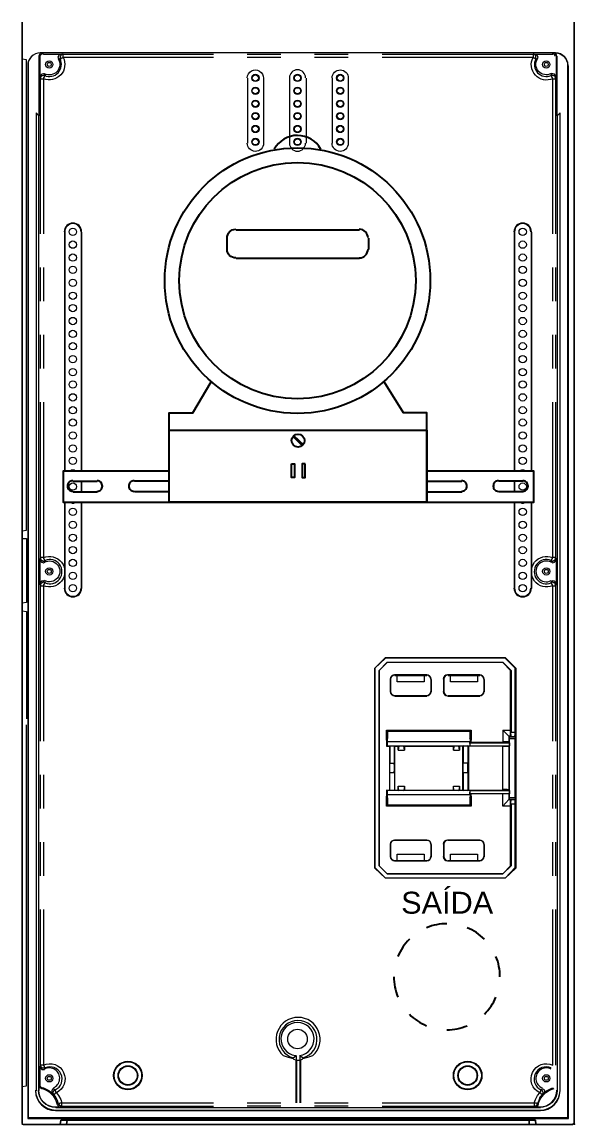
# Model space of a CAD drawing. Header units: millimetres. Extents: x 2788 to 2954, y 1337 to 1391.
# Drawn here: x 2905.879 to 2906.921, y 1350.414 to 1352.494 of the extents above; entities that cross this region are included whole.
import ezdxf

# ---------------------------------------------------------------- set-up
doc = ezdxf.new("R2010")
doc.units = ezdxf.units.MM
for name, color, linetype in [('PDF_0', 7, 'Continuous'), ('PDF_Texto', 7, 'Continuous'), ('PDF_VPORTS', 7, 'Continuous')]:
    doc.layers.add(name, color=color, linetype=linetype)
doc.styles.add('PDF Arial', font='arial.ttf')

msp = doc.modelspace()

# ---------------------------------------------------------------- linework, layer by layer
at = {"layer": 'PDF_0', "lineweight": 15}
for points in [[(2905.879, 1350.4171), (2905.879, 1352.4936), (2905.879, 1350.4171)], [(2905.879, 1352.4936), (2905.879, 1350.4171)], [(2906.9194, 1350.4171), (2906.9194, 1352.4936), (2906.9194, 1350.4171)], [(2905.879, 1351.5347), (2905.8875, 1351.5358), (2905.8875, 1352.4227), (2905.879, 1352.4238)], [(2905.8906, 1352.4185), (2905.8906, 1350.4277)], [(2905.9192, 1352.4333), (2905.9531, 1352.4333), (2905.9499, 1352.4322), (2905.9478, 1352.4301), (2905.9467, 1352.4269), (2905.9478, 1352.4248)], [(2906.8855, 1352.428), (2906.8855, 1352.391), (2906.8845, 1352.3931), (2906.8823, 1352.3952), (2906.8792, 1352.3963), (2906.877, 1352.3963)], [(2906.8876, 1352.3169), (2906.8876, 1352.4291)], [(2906.9067, 1352.4185), (2906.9067, 1350.4277), (2906.9088, 1350.4266), (2906.9088, 1352.4111)], [(2905.8896, 1352.4111), (2905.8896, 1352.4111)], [(2906.3045, 1352.265), (2906.3045, 1352.3878)], [(2906.3838, 1352.265), (2906.3838, 1352.3878)], [(2906.4145, 1352.3878), (2906.4145, 1352.265)], [(2906.4643, 1352.265), (2906.4643, 1352.3878)], [(2905.9055, 1352.3222), (2905.9055, 1350.4785)], [(2905.9108, 1352.3169), (2905.9108, 1352.3169)], [(2905.9594, 1352.0978), (2905.9594, 1352.0978)], [(2905.9912, 1352.0978), (2905.9912, 1352.0978)], [(2906.8072, 1352.0978), (2906.8072, 1352.0978)], [(2906.8389, 1352.0978), (2906.8389, 1352.0978)], [(2905.879, 1351.5199), (2905.8875, 1351.5199), (2905.8875, 1351.3993), (2905.879, 1351.3982)], [(2906.877, 1351.4755), (2906.8792, 1351.4744), (2906.8823, 1351.4755), (2906.8845, 1351.4776), (2906.8855, 1351.4808), (2906.8855, 1351.4342), (2906.8845, 1351.4374), (2906.8823, 1351.4395), (2906.8792, 1351.4405), (2906.877, 1351.4395)], [(2905.879, 1351.3834), (2905.8875, 1351.3823), (2905.8875, 1351.1802)], [(2906.5638, 1351.2955), (2906.7892, 1351.2955), (2906.7892, 1351.2945), (2906.5638, 1351.2945)], [(2906.8093, 1351.2754), (2906.7892, 1351.2955)], [(2906.8083, 1351.2754), (2906.7892, 1351.2945)], [(2906.5669, 1351.286), (2906.5521, 1351.2712), (2906.5669, 1351.2871)], [(2906.785, 1351.286), (2906.5669, 1351.286), (2906.5669, 1351.2871), (2906.785, 1351.2871)], [(2906.7998, 1351.2712), (2906.785, 1351.286), (2906.785, 1351.2871), (2906.8008, 1351.2712)], [(2906.785, 1351.159), (2906.7998, 1351.159), (2906.7998, 1351.2712), (2906.8008, 1351.2712), (2906.8008, 1351.1548), (2906.8083, 1351.1548), (2906.8083, 1351.2754), (2906.8093, 1351.2754), (2906.8093, 1350.8987), (2906.8083, 1350.8997), (2906.8083, 1351.0193), (2906.8008, 1351.0193), (2906.8008, 1350.9029), (2906.7998, 1350.9029), (2906.7998, 1351.0151), (2906.785, 1351.0151), (2906.7966, 1351.0278), (2906.7998, 1351.0278), (2906.8008, 1351.0278), (2906.8083, 1351.0278)], [(2906.5521, 1350.9029), (2906.5521, 1351.2712), (2906.5521, 1350.9029)], [(2906.5733, 1351.231), (2906.5733, 1351.2543), (2906.5733, 1351.231)], [(2906.6368, 1351.2617), (2906.6368, 1351.25), (2906.586, 1351.25), (2906.586, 1351.2617)], [(2906.7373, 1351.2617), (2906.7373, 1351.25), (2906.6865, 1351.25), (2906.6865, 1351.2617)], [(2906.75, 1351.2543), (2906.75, 1351.2543)], [(2906.6738, 1351.231), (2906.6738, 1351.231)], [(2905.879, 1350.487), (2905.8875, 1350.488), (2905.8875, 1351.1685)], [(2906.5659, 1351.14), (2906.5659, 1351.159), (2906.7257, 1351.159), (2906.7257, 1351.14)], [(2906.7236, 1351.1431), (2906.7236, 1351.1569), (2906.568, 1351.1569), (2906.568, 1351.1431)], [(2906.7977, 1351.1463), (2906.8083, 1351.1463), (2906.8083, 1351.1421), (2906.7977, 1351.1421), (2906.7977, 1351.1463), (2906.7966, 1351.1474), (2906.7966, 1351.1357), (2906.7977, 1351.1347), (2906.7977, 1351.1294), (2906.7966, 1351.1283), (2906.7966, 1351.0458), (2906.7977, 1351.0447), (2906.7977, 1351.0384), (2906.7236, 1351.0384), (2906.7236, 1351.0447), (2906.7977, 1351.0447)], [(2906.8083, 1351.1463), (2906.8008, 1351.1463), (2906.7998, 1351.1474), (2906.7966, 1351.1474), (2906.785, 1351.159), (2906.785, 1351.1357), (2906.7257, 1351.1357)], [(2906.568, 1351.141), (2906.5659, 1351.14), (2906.5659, 1351.1283), (2906.568, 1351.1294), (2906.5722, 1351.1294), (2906.5807, 1351.1294), (2906.5892, 1351.1294), (2906.5987, 1351.1294), (2906.6929, 1351.1294), (2906.7024, 1351.1294), (2906.7109, 1351.1294), (2906.7194, 1351.1294), (2906.7236, 1351.1294), (2906.7236, 1351.1347), (2906.7257, 1351.1357), (2906.7257, 1351.14), (2906.7236, 1351.141)], [(2906.5659, 1351.1283), (2906.5712, 1351.1283), (2906.5722, 1351.1294), (2906.5722, 1351.0966), (2906.5807, 1351.0966), (2906.5807, 1351.1294), (2906.5818, 1351.1283), (2906.5881, 1351.1283), (2906.5892, 1351.1294), (2906.5881, 1351.1209), (2906.5998, 1351.1209), (2906.5987, 1351.1294), (2906.5998, 1351.1283), (2906.6918, 1351.1283), (2906.6929, 1351.1294), (2906.6918, 1351.1209), (2906.7035, 1351.1209)], [(2906.5712, 1351.1283), (2906.5712, 1351.0458), (2906.5722, 1351.0447), (2906.5722, 1351.0786), (2906.5807, 1351.0786), (2906.5807, 1351.0447), (2906.5818, 1351.0458), (2906.5881, 1351.0458), (2906.5892, 1351.0447), (2906.5881, 1351.0532), (2906.5998, 1351.0532), (2906.5987, 1351.0447), (2906.5998, 1351.0458), (2906.6918, 1351.0458), (2906.6929, 1351.0447), (2906.6918, 1351.0532), (2906.7035, 1351.0532), (2906.7024, 1351.0447), (2906.7035, 1351.0458), (2906.7098, 1351.0458), (2906.7109, 1351.0447), (2906.7109, 1351.0786), (2906.7194, 1351.0786), (2906.7194, 1351.0447), (2906.7204, 1351.0458), (2906.785, 1351.0458), (2906.785, 1351.1283), (2906.7204, 1351.1283), (2906.7194, 1351.1294), (2906.7194, 1351.0966), (2906.7109, 1351.0966), (2906.7109, 1351.1294), (2906.7098, 1351.1283), (2906.7035, 1351.1283)], [(2906.5818, 1351.0458), (2906.5818, 1351.1283)], [(2906.5881, 1351.1209), (2906.5881, 1351.1283)], [(2906.5998, 1351.1283), (2906.5998, 1351.1209)], [(2906.6918, 1351.1209), (2906.6918, 1351.1283)], [(2906.7098, 1351.0458), (2906.7098, 1351.1283)], [(2906.7204, 1351.1283), (2906.7204, 1351.0458)], [(2906.7236, 1351.1347), (2906.7977, 1351.1347)], [(2906.7236, 1351.1294), (2906.7977, 1351.1294)], [(2906.7966, 1351.0384), (2906.7966, 1351.0278), (2906.7977, 1351.0278), (2906.7977, 1351.032), (2906.7977, 1351.1421)], [(2906.7977, 1351.032), (2906.8083, 1351.032), (2906.8083, 1351.1421)], [(2906.8083, 1351.1463), (2906.8083, 1351.1463)], [(2906.7236, 1351.0447), (2906.7194, 1351.0447), (2906.7109, 1351.0447), (2906.7024, 1351.0447), (2906.6929, 1351.0447), (2906.5987, 1351.0447), (2906.5892, 1351.0447), (2906.5807, 1351.0447), (2906.5722, 1351.0447), (2906.568, 1351.0447), (2906.5659, 1351.0458), (2906.5659, 1351.0341), (2906.568, 1351.0331)], [(2906.5659, 1351.0458), (2906.5712, 1351.0458)], [(2906.5881, 1351.0458), (2906.5881, 1351.0532)], [(2906.5998, 1351.0532), (2906.5998, 1351.0458)], [(2906.6918, 1351.0458), (2906.6918, 1351.0532)], [(2906.7035, 1351.0532), (2906.7035, 1351.0458)], [(2906.7257, 1351.0341), (2906.7257, 1351.0151), (2906.5659, 1351.0151), (2906.5659, 1351.0341)], [(2906.568, 1351.031), (2906.568, 1351.0172), (2906.568, 1351.0373), (2906.7236, 1351.0373), (2906.7236, 1351.0172), (2906.7236, 1351.031)], [(2906.7236, 1351.0331), (2906.7257, 1351.0341), (2906.7257, 1351.0384)], [(2906.785, 1351.0151), (2906.785, 1351.0384)], [(2906.8083, 1351.032), (2906.8083, 1351.0278), (2906.7977, 1351.0278)], [(2906.8083, 1351.0278), (2906.8083, 1351.0278)], [(2906.7236, 1351.0172), (2906.568, 1351.0172), (2906.7236, 1351.0172)], [(2906.5733, 1350.9431), (2906.5733, 1350.9431)], [(2906.5733, 1350.9198), (2906.5733, 1350.9431), (2906.5733, 1350.9198)], [(2906.5818, 1350.9516), (2906.5818, 1350.9516)], [(2906.6738, 1350.9198), (2906.6738, 1350.9431), (2906.6738, 1350.9198)], [(2906.75, 1350.9431), (2906.75, 1350.9431)], [(2906.75, 1350.9431), (2906.75, 1350.9198), (2906.75, 1350.9431)], [(2906.586, 1350.9124), (2906.586, 1350.9251), (2906.6368, 1350.9251), (2906.6368, 1350.9124)], [(2906.6865, 1350.9124), (2906.6865, 1350.9251), (2906.7373, 1350.9251), (2906.7373, 1350.9124)], [(2906.75, 1350.9198), (2906.75, 1350.9198)], [(2906.5437, 1350.8997), (2906.5638, 1350.8796), (2906.5437, 1350.8987)], [(2906.5669, 1350.8881), (2906.5521, 1350.9029), (2906.5669, 1350.8881)], [(2906.8093, 1350.8987), (2906.7892, 1350.8796), (2906.5638, 1350.8796)], [(2906.5934, 1350.9124), (2906.5923, 1350.9124)], [(2906.7416, 1350.9124), (2906.7416, 1350.9124)], [(2906.7998, 1350.9029), (2906.785, 1350.8881), (2906.8008, 1350.9029)], [(2906.7892, 1350.8796), (2906.8083, 1350.8997)], [(2906.5669, 1350.8881), (2906.785, 1350.8881), (2906.5669, 1350.8881)], [(2906.3711, 1350.5452), (2906.3807, 1350.542), (2906.3902, 1350.5399), (2906.3902, 1350.5409), (2906.3955, 1350.5452), (2906.3955, 1350.5367), (2906.4029, 1350.5367), (2906.4029, 1350.5452), (2906.4082, 1350.5409), (2906.4082, 1350.5399), (2906.4177, 1350.542), (2906.4272, 1350.5452)], [(2905.9171, 1350.4838), (2905.9139, 1350.4859), (2905.9129, 1350.4901), (2905.9129, 1350.524), (2905.9139, 1350.5219), (2905.916, 1350.5187), (2905.9192, 1350.5187), (2905.9213, 1350.5187)], [(2906.3902, 1350.5388), (2906.3955, 1350.5367), (2906.4029, 1350.5367), (2906.4082, 1350.5388)], [(2906.8559, 1350.4467), (2905.9425, 1350.4467)], [(2906.8559, 1350.4414), (2906.8559, 1350.4414)], [(2906.9067, 1350.4277), (2905.8906, 1350.4277), (2905.8896, 1350.4266), (2906.9088, 1350.4266)], [(2906.8474, 1350.415), (2906.8464, 1350.4235), (2906.8347, 1350.4235), (2905.9637, 1350.4235), (2905.952, 1350.4235), (2905.951, 1350.415)], [(2906.9173, 1350.415), (2905.8811, 1350.415)]]:
    msp.add_lwpolyline(points, dxfattribs=at)
for points in [[(2905.879, 1350.4171), (2905.879, 1352.4936)], [(2906.9194, 1350.4171), (2906.9194, 1352.4936)], [(2905.9594, 1352.0978), (2905.9594, 1351.6469)], [(2905.9912, 1351.6469), (2905.9912, 1352.0978)], [(2906.8072, 1352.0978), (2906.8072, 1351.6469)], [(2906.8389, 1351.6469), (2906.8389, 1352.0978)], [(2905.9912, 1351.6078), (2905.9912, 1351.6279)], [(2906.8072, 1351.6279), (2906.8072, 1351.6078)], [(2905.9594, 1351.5887), (2905.9594, 1351.4257)], [(2905.9912, 1351.4257), (2905.9912, 1351.5887)], [(2906.8072, 1351.4257), (2906.8072, 1351.5887)], [(2906.8389, 1351.4257), (2906.8389, 1351.5887)], [(2906.5437, 1350.8997), (2906.5437, 1350.8987), (2906.5437, 1351.2754), (2906.5638, 1351.2955), (2906.5638, 1351.2945), (2906.5437, 1351.2754)], [(2906.6421, 1351.2627), (2906.5818, 1351.2627), (2906.5818, 1351.2617), (2906.5839, 1351.2617), (2906.586, 1351.2617), (2906.6368, 1351.2617), (2906.64, 1351.2617), (2906.6421, 1351.2617)], [(2906.6506, 1351.231), (2906.6506, 1351.2543), (2906.6495, 1351.2543), (2906.6495, 1351.231)], [(2906.6738, 1351.2543), (2906.6738, 1351.231)], [(2906.7416, 1351.2627), (2906.6813, 1351.2627), (2906.6823, 1351.2617), (2906.6834, 1351.2617), (2906.6865, 1351.2617), (2906.7373, 1351.2617), (2906.7395, 1351.2617), (2906.7416, 1351.2617)], [(2906.75, 1351.231), (2906.75, 1351.2543)], [(2906.5818, 1351.2236), (2906.5818, 1351.2225), (2906.6421, 1351.2225), (2906.6421, 1351.2236)], [(2906.6823, 1351.2236), (2906.6813, 1351.2225), (2906.7416, 1351.2225), (2906.7416, 1351.2236)], [(2906.568, 1351.1569), (2906.7236, 1351.1569), (2906.7236, 1351.1368), (2906.568, 1351.1368)], [(2906.7035, 1351.1209), (2906.7024, 1351.1294), (2906.7035, 1351.1283)], [(2906.6421, 1350.9516), (2906.5818, 1350.9516)], [(2906.6495, 1350.9198), (2906.6506, 1350.9198), (2906.6506, 1350.9431), (2906.6495, 1350.9431)], [(2906.7416, 1350.9516), (2906.6813, 1350.9516), (2906.6823, 1350.9516)], [(2906.5818, 1350.9124), (2906.6421, 1350.9124), (2906.64, 1350.9124), (2906.6368, 1350.9124), (2906.586, 1350.9124), (2906.5839, 1350.9124)], [(2906.6823, 1350.9124), (2906.6813, 1350.9124), (2906.7416, 1350.9124), (2906.7395, 1350.9124), (2906.7373, 1350.9124), (2906.6865, 1350.9124), (2906.6834, 1350.9124)], [(2905.9425, 1350.4414), (2906.8559, 1350.4414)], [(2905.951, 1350.415), (2905.952, 1350.4235), (2905.9637, 1350.4235), (2906.8347, 1350.4235), (2906.8464, 1350.4235), (2906.8474, 1350.415), (2906.8464, 1350.4235), (2906.8347, 1350.4235), (2905.9637, 1350.4235), (2905.952, 1350.4235)], [(2905.8811, 1350.415), (2906.9173, 1350.415)], [(2906.9173, 1350.415), (2905.8811, 1350.415)]]:
    msp.add_lwpolyline(points, close=True, dxfattribs=at)
for points in [[(2906.8839, 1352.4354, -0.414213), (2906.9077, 1352.4116, 0.414213), (2906.8845, 1352.4354), (2905.9134, 1352.4354, 0.414213), (2905.8896, 1352.4111), (2905.8896, 1350.4266)], [(2906.8866, 1352.4296, 0.414213), (2906.8813, 1352.4354), (2905.9166, 1352.4354, 0.414213), (2905.9108, 1352.4291), (2905.9108, 1352.3169)], [(2905.9468, 1352.4244, -0.775486), (2905.9213, 1352.3963), (2905.9192, 1352.3963), (2905.916, 1352.3952), (2905.9139, 1352.3931), (2905.9129, 1352.391), (2905.9129, 1352.428, -0.414213), (2905.9187, 1352.4344)], [(2906.8763, 1352.3965, -0.775486), (2906.8506, 1352.4248), (2906.8516, 1352.4269), (2906.8506, 1352.4301), (2906.8485, 1352.4322), (2906.8453, 1352.4333), (2906.8792, 1352.4333)], [(2906.3034, 1352.3883, -1), (2906.3341, 1352.3878), (2906.3341, 1352.265, -1), (2906.3034, 1352.2655)], [(2906.4632, 1352.3883, -1), (2906.4939, 1352.3878), (2906.4939, 1352.265, -1), (2906.4632, 1352.2655)], [(2905.9458, 1350.4526, 0.292489), (2905.916, 1350.4827), (2905.9118, 1350.4848), (2905.9108, 1350.488), (2905.9108, 1350.4795), (2905.9108, 1352.3169), (2905.9055, 1352.3222), (2905.9055, 1350.4795)], [(2906.8554, 1350.4425, 0.414101), (2906.8929, 1350.4795), (2906.8929, 1352.3222), (2906.8876, 1352.3169), (2906.8876, 1350.4795, -0.41421), (2906.8548, 1350.4478), (2906.8464, 1350.4478), (2906.8495, 1350.4489), (2906.8516, 1350.452, -0.292489), (2906.8818, 1350.4829)], [(2906.8554, 1350.4414, 0.414101), (2906.8929, 1350.4785), (2906.8929, 1352.3222)], [(2905.9213, 1351.4395), (2905.9192, 1351.4405), (2905.916, 1351.4395), (2905.9139, 1351.4374), (2905.9129, 1351.4342), (2905.9129, 1351.4808), (2905.9139, 1351.4776), (2905.916, 1351.4755), (2905.9192, 1351.4744), (2905.9213, 1351.4755, -1.671857), (2905.9211, 1351.4408)], [(2906.5714, 1351.0968, 0.011486), (2906.5712, 1351.0876, 0.011486), (2906.5714, 1351.0784)], [(2906.5805, 1351.0784, 0.011486), (2906.5807, 1351.0876, 0.011486), (2906.5805, 1351.0968)], [(2906.71, 1351.0968, 0.011486), (2906.7098, 1351.0876, 0.011486), (2906.71, 1351.0784)], [(2906.7192, 1351.0784, 0.011486), (2906.7194, 1351.0876, 0.011486), (2906.7192, 1351.0968)], [(2905.9383, 1350.4827), (2905.9362, 1350.4817), (2905.9351, 1350.4785), (2905.9351, 1350.4753), (2905.9362, 1350.4732, 0.134814), (2905.9173, 1350.4846)], [(2906.8601, 1350.4827), (2906.8622, 1350.4817), (2906.8633, 1350.4785), (2906.8633, 1350.4753), (2906.8612, 1350.4732, -0.134814), (2906.88, 1350.4846)], [(2905.9467, 1350.452), (2905.9478, 1350.4489), (2905.952, 1350.4478), (2905.9425, 1350.4478, -0.41421), (2905.9097, 1350.4801, 0.41421), (2905.942, 1350.4478)], [(2906.9183, 1350.4145, 0.414215), (2906.9167, 1350.416, 0.414215), (2906.9183, 1350.4176)], [(2906.9194, 1350.4176, 0.414215), (2906.921, 1350.416, 0.414215), (2906.9194, 1350.4145)]]:
    msp.add_lwpolyline(points, format="xyb", dxfattribs=at)
at = {"layer": 'PDF_0', "lineweight": 0}
for points in [[(2905.9129, 1352.428), (2905.9108, 1352.4291)], [(2905.9171, 1352.4354), (2905.9192, 1352.4333)], [(2906.2399, 1352.4269), (2905.9563, 1352.4269), (2905.9563, 1352.4333), (2905.9552, 1352.4333), (2905.9542, 1352.4322), (2905.9531, 1352.4322), (2905.952, 1352.4312), (2905.952, 1352.4301), (2905.951, 1352.4291), (2905.951, 1352.428), (2905.951, 1352.4269), (2905.951, 1352.4259), (2905.951, 1352.4248), (2905.951, 1352.4238), (2905.9478, 1352.4248)], [(2905.9531, 1352.4333), (2905.9563, 1352.4333), (2906.2399, 1352.4333)], [(2906.3034, 1352.4333), (2906.3669, 1352.4333)], [(2906.3669, 1352.4269), (2906.3034, 1352.4269)], [(2906.4304, 1352.4333), (2906.4939, 1352.4333)], [(2906.4939, 1352.4269), (2906.4304, 1352.4269)], [(2906.5574, 1352.4333), (2906.8421, 1352.4333), (2906.8453, 1352.4333)], [(2906.8792, 1352.4333), (2906.8813, 1352.4354)], [(2906.8876, 1352.4291), (2906.8855, 1352.428)], [(2905.9213, 1352.3963), (2905.9224, 1352.3931), (2905.9213, 1352.3931), (2905.9203, 1352.3931), (2905.9192, 1352.3931), (2905.9182, 1352.3931), (2905.9171, 1352.392), (2905.916, 1352.392), (2905.915, 1352.391), (2905.9139, 1352.3899), (2905.9139, 1352.3888), (2905.9139, 1352.3878), (2905.9139, 1352.3867), (2905.9192, 1352.3867), (2905.9192, 1352.0946)], [(2906.8792, 1352.0946), (2906.8792, 1352.3867), (2906.8845, 1352.3867), (2906.8845, 1352.3878), (2906.8845, 1352.3888), (2906.8834, 1352.3899), (2906.8834, 1352.391), (2906.8823, 1352.392), (2906.8813, 1352.392), (2906.8802, 1352.3931), (2906.8792, 1352.3931), (2906.8781, 1352.3931), (2906.877, 1352.3931), (2906.876, 1352.3931), (2906.877, 1352.3963)], [(2905.9139, 1352.0946), (2905.9139, 1352.3867), (2905.9129, 1352.391)], [(2906.8855, 1352.391), (2906.8845, 1352.3867), (2906.8845, 1352.0946)], [(2905.9139, 1351.9676), (2905.9139, 1352.0311)], [(2905.9192, 1352.0311), (2905.9192, 1351.9676)], [(2906.8792, 1351.9676), (2906.8792, 1352.0311)], [(2906.8845, 1352.0311), (2906.8845, 1351.9676)], [(2905.9139, 1351.8406), (2905.9139, 1351.9041)], [(2905.9192, 1351.9041), (2905.9192, 1351.8406)], [(2906.8792, 1351.8406), (2906.8792, 1351.9041)], [(2906.8845, 1351.9041), (2906.8845, 1351.8406)], [(2905.9129, 1351.4808), (2905.9139, 1351.4839), (2905.9139, 1351.7771)], [(2905.9192, 1351.7771), (2905.9192, 1351.4839), (2905.9139, 1351.4839), (2905.9139, 1351.4829), (2905.9139, 1351.4818), (2905.9139, 1351.4808), (2905.915, 1351.4797), (2905.916, 1351.4786), (2905.9171, 1351.4786), (2905.9182, 1351.4776), (2905.9192, 1351.4776), (2905.9203, 1351.4776), (2905.9213, 1351.4776), (2905.9224, 1351.4786), (2905.9213, 1351.4755)], [(2906.877, 1351.4755), (2906.876, 1351.4786), (2906.877, 1351.4776), (2906.8781, 1351.4776), (2906.8792, 1351.4776), (2906.8802, 1351.4776), (2906.8813, 1351.4786), (2906.8823, 1351.4786), (2906.8834, 1351.4797), (2906.8834, 1351.4808), (2906.8845, 1351.4818), (2906.8845, 1351.4829), (2906.8845, 1351.4839), (2906.8792, 1351.4839), (2906.8792, 1351.7771)], [(2906.8845, 1351.7771), (2906.8845, 1351.4839), (2906.8855, 1351.4808)], [(2905.9213, 1351.4395), (2905.9224, 1351.4363), (2905.9213, 1351.4374), (2905.9203, 1351.4374), (2905.9192, 1351.4374), (2905.9182, 1351.4374), (2905.9171, 1351.4363), (2905.916, 1351.4363), (2905.915, 1351.4353), (2905.9139, 1351.4342), (2905.9139, 1351.4331), (2905.9139, 1351.4321), (2905.9139, 1351.431), (2905.9192, 1351.431), (2905.9192, 1351.1379)], [(2905.9139, 1351.1379), (2905.9139, 1351.431), (2905.9129, 1351.4342)], [(2906.8855, 1351.4342), (2906.8845, 1351.431), (2906.8845, 1351.1379)], [(2905.9139, 1351.0108), (2905.9139, 1351.0743)], [(2905.9192, 1351.0743), (2905.9192, 1351.0108)], [(2906.8792, 1351.0108), (2906.8792, 1351.0743)], [(2906.8845, 1351.0743), (2906.8845, 1351.0108)], [(2905.9139, 1350.8838), (2905.9139, 1350.9473)], [(2905.9192, 1350.9473), (2905.9192, 1350.8838)], [(2906.8792, 1350.8838), (2906.8792, 1350.9473)], [(2906.8845, 1350.9473), (2906.8845, 1350.8838)], [(2905.9129, 1350.524), (2905.9139, 1350.5272), (2905.9139, 1350.8203)], [(2905.9192, 1350.8203), (2905.9192, 1350.5272), (2905.9139, 1350.5272), (2905.9139, 1350.5261), (2905.9139, 1350.5251), (2905.915, 1350.524), (2905.916, 1350.5229), (2905.9171, 1350.5219), (2905.9182, 1350.5219), (2905.9192, 1350.5219), (2905.9203, 1350.5219), (2905.9213, 1350.5219), (2905.9224, 1350.5219), (2905.9213, 1350.5187)], [(2906.8845, 1350.8203), (2906.8845, 1350.5272)], [(2905.9108, 1350.488), (2905.9118, 1350.4891), (2905.9129, 1350.4901)], [(2905.9171, 1350.4838), (2905.916, 1350.4827)], [(2906.5574, 1350.4563), (2906.8442, 1350.4563), (2906.8442, 1350.4499), (2906.8453, 1350.4499), (2906.8464, 1350.4499), (2906.8474, 1350.451), (2906.8485, 1350.451), (2906.8495, 1350.452), (2906.8495, 1350.4531), (2906.8495, 1350.4541), (2906.8485, 1350.4552), (2906.8474, 1350.4552), (2906.8464, 1350.4552), (2906.8453, 1350.4552), (2906.8442, 1350.4563), (2906.8464, 1350.4626), (2906.8506, 1350.47), (2906.8548, 1350.4753), (2906.8559, 1350.4753), (2906.8569, 1350.4743), (2906.8569, 1350.4732), (2906.858, 1350.4732), (2906.858, 1350.4721), (2906.8591, 1350.4721), (2906.8591, 1350.4711), (2906.8601, 1350.4721), (2906.8601, 1350.4732), (2906.8612, 1350.4743), (2906.8612, 1350.4753), (2906.8612, 1350.4764), (2906.8601, 1350.4774), (2906.8601, 1350.4785), (2906.8591, 1350.4795), (2906.858, 1350.4806), (2906.8569, 1350.4806), (2906.8601, 1350.4827)], [(2905.9055, 1350.4785), (2905.9055, 1350.4795)], [(2905.9108, 1350.4795), (2905.9108, 1350.4795)], [(2905.9467, 1350.452), (2905.9478, 1350.4541), (2905.9489, 1350.4531), (2905.9489, 1350.452), (2905.9499, 1350.451), (2905.951, 1350.451), (2905.952, 1350.4499), (2905.9531, 1350.4499), (2905.9542, 1350.4499), (2905.9542, 1350.4563), (2905.9531, 1350.4552), (2905.952, 1350.4552), (2905.951, 1350.4552), (2905.9499, 1350.4552), (2905.9489, 1350.4541), (2905.9478, 1350.4541), (2905.9457, 1350.4605), (2905.9425, 1350.4668), (2905.9393, 1350.4711), (2905.9362, 1350.4732)], [(2906.8612, 1350.4732), (2906.8591, 1350.4711), (2906.8548, 1350.4668), (2906.8527, 1350.4605), (2906.8495, 1350.4541), (2906.8516, 1350.452)], [(2905.9425, 1350.4478), (2905.9425, 1350.4467)], [(2905.9425, 1350.4414), (2905.9425, 1350.4414)], [(2905.952, 1350.4478), (2905.9542, 1350.4499), (2906.2399, 1350.4499)], [(2906.3034, 1350.4563), (2906.3669, 1350.4563)], [(2906.3669, 1350.4499), (2906.3034, 1350.4499)], [(2906.4304, 1350.4563), (2906.4939, 1350.4563)], [(2906.4939, 1350.4499), (2906.4304, 1350.4499)], [(2906.5574, 1350.4499), (2906.8442, 1350.4499), (2906.8464, 1350.4478)], [(2906.8559, 1350.4467), (2906.8548, 1350.4478)], [(2905.9637, 1350.4235), (2905.9626, 1350.415)], [(2906.8347, 1350.415), (2906.8347, 1350.4235)]]:
    msp.add_lwpolyline(points, dxfattribs=at)
for points in [[(2905.951, 1352.4238), (2905.952, 1352.4248), (2905.9531, 1352.4248), (2905.9531, 1352.4259), (2905.9542, 1352.4259), (2905.9552, 1352.4259), (2905.9563, 1352.4269, -0.699073), (2905.9192, 1352.3867), (2905.9203, 1352.3878), (2905.9203, 1352.3888), (2905.9213, 1352.3899), (2905.9213, 1352.391), (2905.9213, 1352.392), (2905.9224, 1352.3931)], [(2906.8506, 1352.4248), (2906.8474, 1352.4238), (2906.8474, 1352.4248), (2906.8474, 1352.4259), (2906.8474, 1352.4269), (2906.8474, 1352.428), (2906.8474, 1352.4291), (2906.8464, 1352.4301), (2906.8464, 1352.4312), (2906.8453, 1352.4322), (2906.8442, 1352.4322), (2906.8432, 1352.4333), (2906.8421, 1352.4333), (2906.8421, 1352.4269), (2906.8432, 1352.4259), (2906.8442, 1352.4259), (2906.8453, 1352.4248), (2906.8464, 1352.4248), (2906.8474, 1352.4238, 0.720355), (2906.876, 1352.3931), (2906.877, 1352.392), (2906.877, 1352.391), (2906.877, 1352.3899), (2906.8781, 1352.3888), (2906.8781, 1352.3878), (2906.8792, 1352.3867, -0.710659), (2906.8421, 1352.4269), (2906.5574, 1352.4269)], [(2906.8792, 1351.1379), (2906.8792, 1351.431, -1.526621), (2906.8792, 1351.4839), (2906.8781, 1351.4829), (2906.8781, 1351.4818), (2906.877, 1351.4808), (2906.877, 1351.4797), (2906.877, 1351.4786), (2906.876, 1351.4786, 1.50462), (2906.876, 1351.4363), (2906.877, 1351.4363), (2906.877, 1351.4353), (2906.877, 1351.4342), (2906.8781, 1351.4331), (2906.8781, 1351.4321), (2906.8792, 1351.431), (2906.8845, 1351.431), (2906.8845, 1351.4321), (2906.8845, 1351.4331), (2906.8834, 1351.4342), (2906.8834, 1351.4353), (2906.8823, 1351.4363), (2906.8813, 1351.4363), (2906.8802, 1351.4374), (2906.8792, 1351.4374), (2906.8781, 1351.4374), (2906.877, 1351.4374), (2906.876, 1351.4363), (2906.877, 1351.4395)], [(2906.876, 1350.5219, 0.989095), (2906.8569, 1350.4806), (2906.8569, 1350.4795), (2906.8559, 1350.4785), (2906.8559, 1350.4774), (2906.8548, 1350.4764), (2906.8548, 1350.4753, -1), (2906.8792, 1350.5272), (2906.8792, 1350.8203)], [(2905.9383, 1350.4827), (2905.9415, 1350.4806), (2905.9404, 1350.4806), (2905.9393, 1350.4795), (2905.9383, 1350.4785), (2905.9383, 1350.4774), (2905.9372, 1350.4764), (2905.9372, 1350.4753), (2905.9372, 1350.4743), (2905.9383, 1350.4732), (2905.9383, 1350.4721), (2905.9393, 1350.4711), (2905.9393, 1350.4721), (2905.9404, 1350.4732), (2905.9415, 1350.4732), (2905.9415, 1350.4743), (2905.9425, 1350.4753), (2905.9436, 1350.4753), (2905.9425, 1350.4764), (2905.9425, 1350.4774), (2905.9425, 1350.4785), (2905.9415, 1350.4795), (2905.9415, 1350.4806, 0.989095), (2905.9224, 1350.5219), (2905.9213, 1350.5229), (2905.9213, 1350.524), (2905.9213, 1350.5251), (2905.9203, 1350.5261), (2905.9192, 1350.5272, -1), (2905.9436, 1350.4753), (2905.9478, 1350.47), (2905.952, 1350.4626), (2905.9542, 1350.4563), (2906.2399, 1350.4563)]]:
    msp.add_lwpolyline(points, format="xyb", dxfattribs=at)
at = {"layer": 'PDF_0', "lineweight": 25}
for points in [[(2906.2817, 1352.0491, -0.414213), (2906.2653, 1352.065), (2906.2653, 1352.0861, -0.414213), (2906.2817, 1352.1031)], [(2905.9748, 1351.6289, 0.414214), (2905.9647, 1351.6189, 0.414214), (2905.9748, 1351.6088)], [(2906.0203, 1351.6088, 0.414214), (2906.0304, 1351.6189, 0.414214), (2906.0203, 1351.6289)], [(2906.0902, 1351.6289, 0.414214), (2906.0801, 1351.6189, 0.414214), (2906.0902, 1351.6088)], [(2906.7072, 1351.6088, 0.414214), (2906.7172, 1351.6189, 0.414214), (2906.7072, 1351.6289)], [(2906.777, 1351.6289, 0.414214), (2906.767, 1351.6189, 0.414214), (2906.777, 1351.6088)], [(2906.8225, 1351.6088, 0.414214), (2906.8326, 1351.6189, 0.414214), (2906.8225, 1351.6289)]]:
    msp.add_lwpolyline(points, format="xyb", dxfattribs=at)
for points in [[(2906.2822, 1352.102), (2906.5151, 1352.102)], [(2906.532, 1352.0861), (2906.532, 1352.065)], [(2906.5151, 1352.048), (2906.2822, 1352.048)], [(2906.1563, 1351.5887), (2906.1563, 1351.757), (2906.2008, 1351.757), (2906.2357, 1351.8152)], [(2906.6421, 1351.5887), (2906.6421, 1351.757), (2906.5976, 1351.757), (2906.5617, 1351.8152)], [(2906.3902, 1351.7125), (2906.4071, 1351.6956)], [(2906.3913, 1351.7136), (2906.4092, 1351.6967)], [(2906.1563, 1351.6469), (2905.9563, 1351.6469), (2905.9563, 1351.5887), (2906.8432, 1351.5887), (2906.8432, 1351.6469), (2906.6421, 1351.6469)], [(2905.9753, 1351.6279), (2906.0208, 1351.6279)], [(2906.1563, 1351.6279), (2906.0907, 1351.6279)], [(2906.6421, 1351.6279), (2906.7077, 1351.6279)], [(2906.8231, 1351.6279), (2906.7776, 1351.6279)], [(2905.9753, 1351.6078), (2906.0208, 1351.6078)], [(2906.1563, 1351.6078), (2906.0907, 1351.6078)], [(2906.6421, 1351.6078), (2906.7077, 1351.6078)], [(2906.8231, 1351.6078), (2906.7776, 1351.6078)], [(2906.3955, 1350.5367), (2906.3955, 1350.4563)], [(2906.4029, 1350.5367), (2906.4029, 1350.4563)]]:
    msp.add_lwpolyline(points, dxfattribs=at)
for points in [[(2906.1563, 1351.7242), (2906.6421, 1351.7242), (2906.6421, 1351.5887), (2906.1563, 1351.5887)], [(2906.387, 1351.6607), (2906.3923, 1351.6607), (2906.3923, 1351.6353), (2906.387, 1351.6353)], [(2906.4124, 1351.6607), (2906.4071, 1351.6607), (2906.4071, 1351.6353), (2906.4124, 1351.6353)]]:
    msp.add_lwpolyline(points, close=True, dxfattribs=at)
at = {"layer": 'PDF_0', "lineweight": 15}
for points in [[(2905.9695, 1351.5891, 0.467696), (2905.9801, 1351.5891, -0.416518)], [(2906.8173, 1351.5891, 0.467696), (2906.8278, 1351.5891, -0.416518)], [(2906.5812, 1351.2627, 0.414101), (2906.5733, 1351.2548, -0.414101)], [(2906.6495, 1351.2548, 0.414101), (2906.6416, 1351.2627, -0.414101)], [(2906.749, 1351.2548, 0.414101), (2906.7411, 1351.2627, -0.414101)], [(2906.5733, 1351.2315, 0.414101), (2906.5812, 1351.2236, -0.414101)], [(2906.6416, 1351.2236, 0.414101), (2906.6495, 1351.2315, -0.414101)], [(2906.7411, 1351.2236, 0.414101), (2906.749, 1351.2315, -0.414101)], [(2906.5812, 1350.9516, 0.414101), (2906.5733, 1350.9436, -0.414101)], [(2906.6495, 1350.9436, 0.414101), (2906.6416, 1350.9516, -0.414101)], [(2906.749, 1350.9436, 0.414101), (2906.7411, 1350.9516, -0.414101)], [(2906.5733, 1350.9204, 0.414101), (2906.5812, 1350.9124, -0.414101)], [(2906.6416, 1350.9124, 0.414101), (2906.6495, 1350.9204, -0.414101)], [(2906.7411, 1350.9124, 0.414101), (2906.749, 1350.9204, -0.414101)]]:
    msp.add_lwpolyline(points, format="xyb", close=True, dxfattribs=at)
at = {"layer": 'PDF_0', "lineweight": 0}
msp.add_lwpolyline([(2905.9192, 1351.431), (2905.9203, 1351.4321), (2905.9203, 1351.4331), (2905.9213, 1351.4342), (2905.9213, 1351.4353), (2905.9213, 1351.4363), (2905.9224, 1351.4363, 1.50462), (2905.9224, 1351.4786), (2905.9213, 1351.4786), (2905.9213, 1351.4797), (2905.9213, 1351.4808), (2905.9203, 1351.4818), (2905.9203, 1351.4829), (2905.9192, 1351.4839, -1.526621)], format="xyb", close=True, dxfattribs=at)
for points in [[(2905.9626, 1350.415), (2905.9637, 1350.4235)], [(2906.8347, 1350.4235), (2906.8347, 1350.415)]]:
    msp.add_lwpolyline(points, close=True, dxfattribs=at)
at = {"layer": 'PDF_0', "lineweight": 15}
for centre, radius in [((2905.9303, 1352.4137), 0.00688), ((2905.9303, 1352.4137), 0.0037), ((2906.867, 1352.4137), 0.00688), ((2906.867, 1352.4137), 0.0037), ((2906.3188, 1352.3883), 0.00688), ((2906.3981, 1352.3883), 0.00688), ((2906.4786, 1352.3883), 0.00688), ((2906.3188, 1352.3883), 0.00582), ((2906.3981, 1352.3883), 0.00582), ((2906.4786, 1352.3883), 0.00582), ((2906.3188, 1352.364), 0.00688), ((2906.3188, 1352.364), 0.00582), ((2906.3981, 1352.364), 0.00688), ((2906.3981, 1352.364), 0.00582), ((2906.4786, 1352.364), 0.00688), ((2906.4786, 1352.364), 0.00582), ((2906.3188, 1352.3396), 0.00688), ((2906.3188, 1352.3396), 0.00582), ((2906.3981, 1352.3396), 0.00688), ((2906.3981, 1352.3396), 0.00582), ((2906.4786, 1352.3396), 0.00688), ((2906.4786, 1352.3396), 0.00582), ((2906.3188, 1352.3163), 0.00688), ((2906.3188, 1352.3163), 0.00582), ((2906.3981, 1352.3163), 0.00688), ((2906.3981, 1352.3163), 0.00582), ((2906.4786, 1352.3163), 0.00688), ((2906.4786, 1352.3163), 0.00582), ((2906.3188, 1352.292), 0.00688), ((2906.3188, 1352.292), 0.00582), ((2906.3981, 1352.292), 0.00688), ((2906.3981, 1352.292), 0.00582), ((2906.4786, 1352.292), 0.00688), ((2906.4786, 1352.292), 0.00582), ((2906.3188, 1352.2677), 0.00688), ((2906.3188, 1352.2677), 0.00582), ((2906.3981, 1352.2677), 0.00688), ((2906.3981, 1352.2677), 0.00582), ((2906.4786, 1352.2677), 0.00688), ((2906.4786, 1352.2677), 0.00582), ((2905.9748, 1352.0983), 0.00688), ((2905.9748, 1352.0983), 0.00688), ((2906.8225, 1352.0983), 0.00688), ((2906.8225, 1352.0983), 0.00688), ((2905.9748, 1352.074), 0.00688), ((2905.9748, 1352.074), 0.00688), ((2906.8225, 1352.074), 0.00688), ((2906.8225, 1352.074), 0.00688), ((2905.9748, 1352.0496), 0.00688), ((2905.9748, 1352.0496), 0.00688), ((2906.8225, 1352.0496), 0.00688), ((2906.8225, 1352.0496), 0.00688), ((2905.9748, 1352.0264), 0.00688), ((2905.9748, 1352.0264), 0.00688), ((2906.8225, 1352.0264), 0.00688), ((2906.8225, 1352.0264), 0.00688), ((2905.9748, 1352.002), 0.00688), ((2905.9748, 1352.002), 0.00688), ((2906.8225, 1352.002), 0.00688), ((2906.8225, 1352.002), 0.00688), ((2905.9748, 1351.9777), 0.00688), ((2905.9748, 1351.9777), 0.00688), ((2906.8225, 1351.9777), 0.00688), ((2906.8225, 1351.9777), 0.00688), ((2905.9748, 1351.9544), 0.00688), ((2905.9748, 1351.9544), 0.00688), ((2906.8225, 1351.9544), 0.00688), ((2906.8225, 1351.9544), 0.00688), ((2905.9748, 1351.93), 0.00688), ((2905.9748, 1351.93), 0.00688), ((2906.8225, 1351.93), 0.00688), ((2906.8225, 1351.93), 0.00688), ((2905.9748, 1351.9057), 0.00688), ((2905.9748, 1351.9057), 0.00688), ((2906.8225, 1351.9057), 0.00688), ((2906.8225, 1351.9057), 0.00688), ((2905.9748, 1351.8824), 0.00688), ((2905.9748, 1351.8824), 0.00688), ((2906.8225, 1351.8824), 0.00688), ((2906.8225, 1351.8824), 0.00688), ((2905.9748, 1351.8581), 0.00688), ((2905.9748, 1351.8581), 0.00688), ((2906.8225, 1351.8581), 0.00688), ((2906.8225, 1351.8581), 0.00688), ((2905.9748, 1351.8337), 0.00688), ((2905.9748, 1351.8337), 0.00688), ((2906.8225, 1351.8337), 0.00688), ((2906.8225, 1351.8337), 0.00688), ((2905.9748, 1351.8104), 0.00688), ((2905.9748, 1351.8104), 0.00688), ((2906.8225, 1351.8104), 0.00688), ((2906.8225, 1351.8104), 0.00688), ((2905.9748, 1351.7861), 0.00688), ((2905.9748, 1351.7861), 0.00688), ((2906.8225, 1351.7861), 0.00688), ((2906.8225, 1351.7861), 0.00688), ((2905.9748, 1351.7618), 0.00688), ((2905.9748, 1351.7618), 0.00688), ((2906.8225, 1351.7618), 0.00688), ((2906.8225, 1351.7618), 0.00688), ((2905.9748, 1351.7385), 0.00688), ((2905.9748, 1351.7385), 0.00688), ((2906.8225, 1351.7385), 0.00688), ((2906.8225, 1351.7385), 0.00688), ((2905.9748, 1351.7141), 0.00688), ((2905.9748, 1351.7141), 0.00688), ((2906.8225, 1351.7141), 0.00688), ((2906.8225, 1351.7141), 0.00688), ((2905.9748, 1351.6898), 0.00688), ((2905.9748, 1351.6898), 0.00688), ((2906.8225, 1351.6898), 0.00688), ((2906.8225, 1351.6898), 0.00688), ((2905.9748, 1351.6665), 0.00688), ((2905.9748, 1351.6665), 0.00688), ((2906.8225, 1351.6665), 0.00688), ((2906.8225, 1351.6665), 0.00688), ((2905.9748, 1351.6178), 0.00688), ((2905.9748, 1351.6178), 0.00688), ((2906.8225, 1351.6178), 0.00688), ((2906.8225, 1351.6178), 0.00688), ((2905.9748, 1351.5702), 0.00688), ((2905.9748, 1351.5702), 0.00688), ((2906.8225, 1351.5702), 0.00688), ((2906.8225, 1351.5702), 0.00688), ((2905.9748, 1351.5459), 0.00688), ((2905.9748, 1351.5459), 0.00688), ((2906.8225, 1351.5459), 0.00688), ((2906.8225, 1351.5459), 0.00688), ((2905.9748, 1351.5215), 0.00688), ((2905.9748, 1351.5215), 0.00688), ((2906.8225, 1351.5215), 0.00688), ((2906.8225, 1351.5215), 0.00688), ((2905.9748, 1351.4982), 0.00688), ((2905.9748, 1351.4982), 0.00688), ((2906.8225, 1351.4982), 0.00688), ((2906.8225, 1351.4982), 0.00688), ((2905.9748, 1351.4739), 0.00688), ((2905.9748, 1351.4739), 0.00688), ((2906.8225, 1351.4739), 0.00688), ((2906.8225, 1351.4739), 0.00688), ((2905.9303, 1351.458), 0.00688), ((2905.9303, 1351.458), 0.0037), ((2906.867, 1351.458), 0.00688), ((2906.867, 1351.458), 0.0037), ((2905.9748, 1351.4495), 0.00688), ((2905.9748, 1351.4495), 0.00688), ((2906.8225, 1351.4495), 0.00688), ((2906.8225, 1351.4495), 0.00688), ((2905.9748, 1351.4263), 0.00688), ((2905.9748, 1351.4263), 0.00688), ((2906.8225, 1351.4263), 0.00688), ((2906.8225, 1351.4263), 0.00688), ((2906.3981, 1350.5764), 0.0185), ((2906.3981, 1350.5764), 0.0185), ((2906.0785, 1350.5076), 0.027), ((2906.0785, 1350.5076), 0.0259), ((2906.0785, 1350.5076), 0.0185), ((2906.0785, 1350.5076), 0.0175), ((2906.7188, 1350.5076), 0.027), ((2906.7188, 1350.5076), 0.0259), ((2906.7188, 1350.5076), 0.0185), ((2906.7188, 1350.5076), 0.0175), ((2905.9303, 1350.5023), 0.00688), ((2905.9303, 1350.5023), 0.0037), ((2906.867, 1350.5023), 0.00688), ((2906.867, 1350.5023), 0.0037)]:
    msp.add_circle(centre, radius, dxfattribs=at)
at = {"layer": 'PDF_0', "lineweight": 25}
for centre, radius in [((2906.3981, 1352.0062), 0.2503), ((2906.3981, 1352.0062), 0.2228), ((2906.3992, 1351.7046), 0.0122)]:
    msp.add_circle(centre, radius, dxfattribs=at)
at = {"layer": 'PDF_0', "lineweight": 15}
for centre, radius, start, end in [((2905.9134, 1352.4116), 0.0238, 90, 180), ((2905.9303, 1352.4137), 0.0228, 246.0937, 27.9929), ((2906.8786, 1352.4285), 0.00582, 0.0001, 89.9999), ((2906.3981, 1352.3883), 0.0153, 360, 180), ((2906.3981, 1352.2655), 0.0153, 180, 0), ((2905.9748, 1352.0983), 0.0164, 0, 180), ((2905.9748, 1352.0983), 0.0153, 360, 180), ((2906.8225, 1352.0983), 0.0164, 0, 180), ((2906.8225, 1352.0983), 0.0153, 360, 180), ((2905.9748, 1351.6422), 0.00688, 49.1968, 130.8032), ((2905.9748, 1351.6422), 0.00688, 56.2665, 123.7335), ((2906.8225, 1351.6422), 0.00688, 49.1968, 130.8032), ((2906.8225, 1351.6422), 0.00688, 56.2665, 123.7335), ((2906.867, 1351.458), 0.0196, 61.7704, 298.2296), ((2905.9748, 1351.4263), 0.0164, 180, 360), ((2905.9748, 1351.4263), 0.0153, 180, 0), ((2906.8225, 1351.4263), 0.0164, 180, 360), ((2906.8225, 1351.4263), 0.0153, 180, 0), ((2906.6807, 1351.2548), 0.00794, 90.011, 179.989), ((2906.6818, 1351.2548), 0.00794, 90.011, 179.989), ((2906.6807, 1351.2315), 0.00794, 180.011, 269.989), ((2906.6818, 1351.2315), 0.00794, 180.011, 269.989), ((2906.6807, 1350.9436), 0.00794, 90.011, 179.989), ((2906.6818, 1350.9436), 0.00794, 90.011, 179.989), ((2906.6807, 1350.9204), 0.00794, 180.011, 269.989), ((2906.6818, 1350.9204), 0.00794, 180.011, 269.989), ((2906.3981, 1350.5764), 0.0312, 277.0916, 262.9084), ((2905.9303, 1350.5023), 0.0196, 292.0713, 118.2299), ((2906.867, 1350.5023), 0.0196, 61.7701, 247.9287), ((2905.942, 1350.4801), 0.0376, 180.011, 269.989), ((2905.942, 1350.479), 0.0376, 180.011, 269.989), ((2906.8543, 1350.4801), 0.0323, 270.0004, 359.9996), ((2905.8806, 1350.4176), 0.00159, 179.9999, 270.0001), ((2905.8806, 1350.4145), 0.00159, 89.9999, 180.0001)]:
    msp.add_arc(centre, radius, start, end, dxfattribs=at)
at = {"layer": 'PDF_0', "lineweight": 25}
for centre, radius, start, end in [((2906.3981, 1352.2296), 0.0503, 28.5973, 151.2049), ((2906.5146, 1352.0867), 0.0164, 0, 90), ((2906.5146, 1352.0655), 0.0164, 270, 360)]:
    msp.add_arc(centre, radius, start, end, dxfattribs=at)
at = {"layer": 'PDF_0', "lineweight": 0}
for centre, radius, start, end in [((2906.3992, 1350.5758), 0.0415, 312.4933, 227.5067), ((2906.3991, 1350.5756), 0.0358, 284.7763, 255.6649)]:
    msp.add_arc(centre, radius, start, end, dxfattribs=at)
at = {"layer": 'PDF_0', "lineweight": 15}
for points in [[(2906.7987, 1351.1595), (2906.7987, 1351.1529), (2906.799, 1351.1474), (2906.7993, 1351.1474)], [(2906.7998, 1351.1553), (2906.7998, 1351.151), (2906.8, 1351.1474), (2906.8003, 1351.1474)], [(2906.8077, 1351.1474), (2906.808, 1351.1474), (2906.8083, 1351.151), (2906.8083, 1351.1553)], [(2906.5675, 1351.1421), (2906.5678, 1351.1421), (2906.568, 1351.1428), (2906.568, 1351.1437)], [(2906.5675, 1351.1294), (2906.5678, 1351.1294), (2906.568, 1351.1329), (2906.568, 1351.1373)], [(2906.7225, 1351.1437), (2906.7225, 1351.1428), (2906.7228, 1351.1421), (2906.7231, 1351.1421)], [(2906.7225, 1351.1373), (2906.7225, 1351.1329), (2906.7228, 1351.1294), (2906.7231, 1351.1294)], [(2906.7966, 1351.1363), (2906.7966, 1351.1366), (2906.7911, 1351.1368), (2906.7844, 1351.1368)], [(2906.7844, 1351.1283), (2906.7911, 1351.1283), (2906.7966, 1351.1286), (2906.7966, 1351.1288)], [(2906.568, 1351.0378), (2906.568, 1351.0422), (2906.5678, 1351.0458), (2906.5675, 1351.0458)], [(2906.7231, 1351.0458), (2906.7228, 1351.0458), (2906.7225, 1351.0422), (2906.7225, 1351.0378)], [(2906.7966, 1351.0463), (2906.7966, 1351.0466), (2906.7911, 1351.0468), (2906.7844, 1351.0468)], [(2906.568, 1351.0315), (2906.568, 1351.0324), (2906.5678, 1351.0331), (2906.5675, 1351.0331)], [(2906.7231, 1351.0331), (2906.7228, 1351.0331), (2906.7225, 1351.0324), (2906.7225, 1351.0315)], [(2906.7993, 1351.0278), (2906.799, 1351.0277), (2906.7987, 1351.0223), (2906.7987, 1351.0156)], [(2906.8003, 1351.0278), (2906.8, 1351.0277), (2906.7998, 1351.0242), (2906.7998, 1351.0198)], [(2906.8083, 1351.0198), (2906.8083, 1351.0242), (2906.808, 1351.0277), (2906.8077, 1351.0278)], [(2906.3894, 1350.541), (2906.3894, 1350.5403), (2906.3896, 1350.5399), (2906.3897, 1350.5399)], [(2906.4077, 1350.5399), (2906.4078, 1350.5399), (2906.4079, 1350.5403), (2906.408, 1350.541)]]:
    msp.add_open_spline(points, degree=3, dxfattribs=at)
at = {"layer": 'PDF_VPORTS', "lineweight": 25}
for start, end in [(90, 112.5001), (44.9999, 67.5002), (134.9999, 157.5002), (360, 22.5001), (180, 202.5001), (314.9999, 337.5002), (224.9999, 247.5002), (270, 292.5001)]:
    msp.add_arc((2906.6797, 1350.6939), 0.1, start, end, dxfattribs=at)

# ---------------------------------------------------------------- texts
at = {"layer": 'PDF_Texto', "insert": (2906.5934, 1350.8121), "char_height": 0.0414, "attachment_point": 7, "style": 'PDF Arial'}
msp.add_mtext('SAÍDA', dxfattribs=at)

doc.saveas('drawing.dxf')
